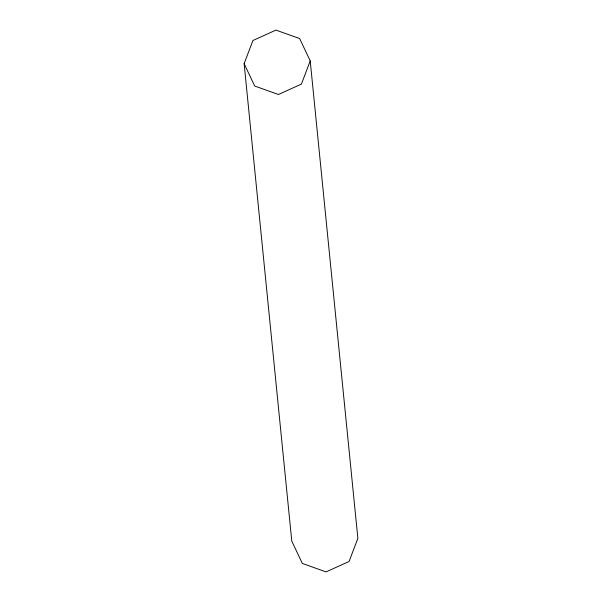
<?xml version="1.0" encoding="UTF-8"?>
<svg xmlns="http://www.w3.org/2000/svg" width="602" height="602" viewBox="0 0 602 602"><rect width="100%" height="100%" fill="white"/><g stroke="black" fill="none" stroke-linecap="round" stroke-linejoin="round"><path stroke-width="0.9" d="M244.134 63.669L252.93 40.507L275.934 30.1L299.661 38.558L310.218 60.915L357.866 538.331L349.07 561.493L326.066 571.9L302.339 563.442L291.782 541.085L244.134 63.669L254.684 86.033L278.417 94.491L301.421 84.084L310.218 60.915"/></g></svg>
